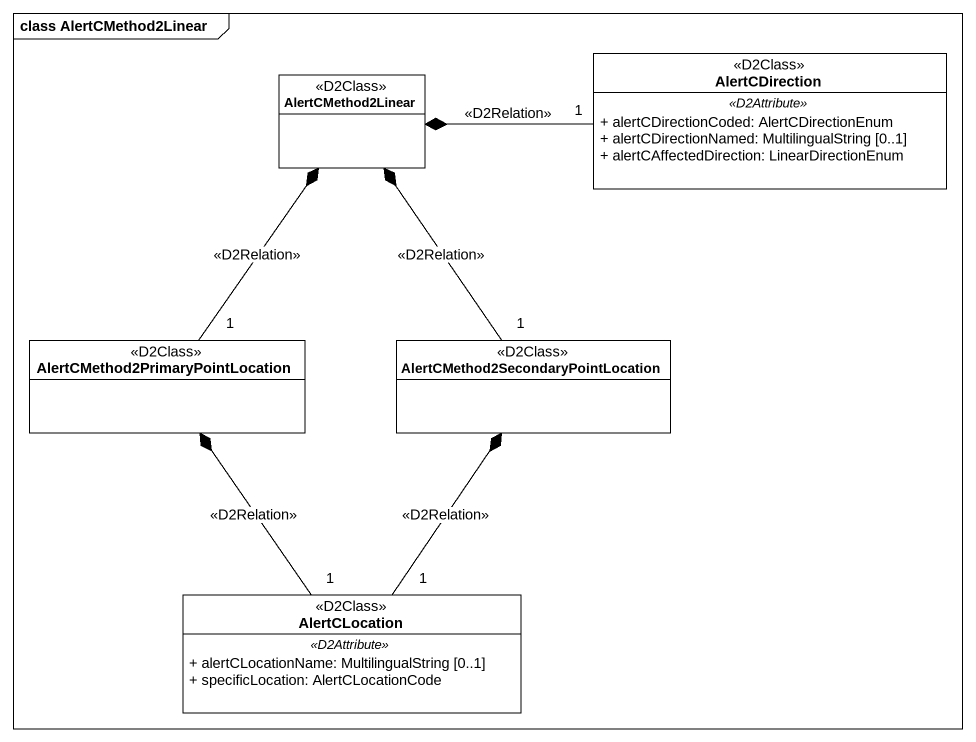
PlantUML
@startuml
mainframe class AlertCMethod2Linear
hide circle
hide empty members
skinparam classAttributeIconSize 0
class AlertCDirection <<D2Class>> {
  .. <<D2Attribute>> ..
  + alertCDirectionCoded: AlertCDirectionEnum
  + alertCDirectionNamed: MultilingualString [0..1]
  + alertCAffectedDirection: LinearDirectionEnum
}
class AlertCMethod2Linear <<D2Class>>
class "AlertCMethod2PrimaryPointLocation" as AlertCMethod2PrimaryPointLoc <<D2Class>>
class "AlertCMethod2SecondaryPointLocation" as AlertCMethod2SecondaryPointL <<D2Class>>
class AlertCLocation <<D2Class>> {
  .. <<D2Attribute>> ..
  + alertCLocationName: MultilingualString [0..1]
  + specificLocation: AlertCLocationCode
}
AlertCDirection "1" -left-* AlertCMethod2Linear : <<D2Relation>>
AlertCMethod2PrimaryPointLoc "1" -up-* AlertCMethod2Linear : <<D2Relation>>
AlertCMethod2SecondaryPointL "1" -up-* AlertCMethod2Linear : <<D2Relation>>
AlertCLocation "1" -up-* AlertCMethod2PrimaryPointLoc : <<D2Relation>>
AlertCLocation "1" -up-* AlertCMethod2SecondaryPointL : <<D2Relation>>
@enduml
